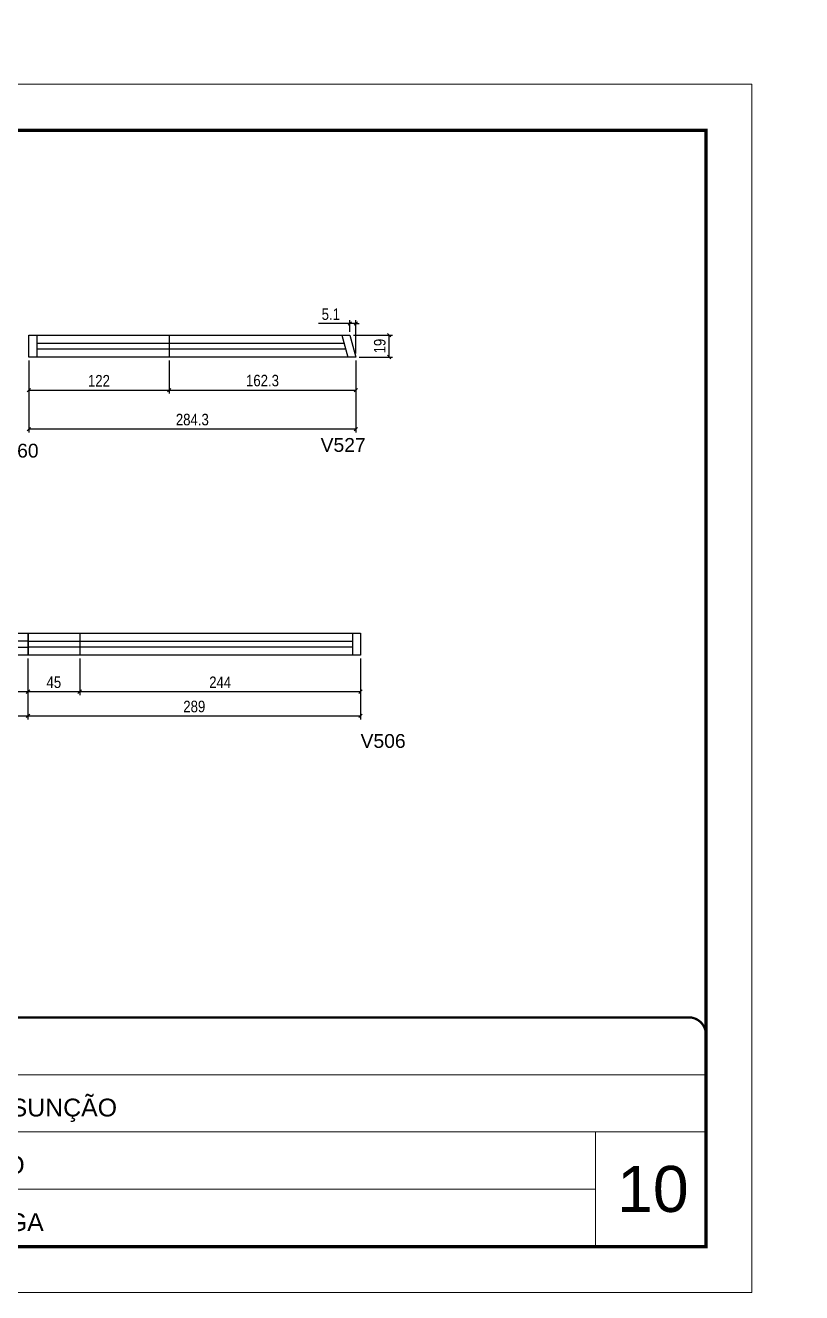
# Model space of a CAD drawing. Extents: x 2216 to 194001, y 226 to 38185.
# Drawn here: x 4668 to 5343, y 1375 to 2476 of the extents above; entities that cross this region are included whole.
import ezdxf

# ---------------------------------------------------------------- set-up
doc = ezdxf.new("R2010")
doc.units = 0
doc.linetypes.add('CONTINUO', pattern=[0])
doc.linetypes.add('DASHED', pattern=[0.75, 0.5, -0.25])
doc.layers.add('00 - FELIPE', color=2, linetype='Continuous', plot=False)
for name, color, linetype in [('5', 5, 'Continuous'), ('COTA', 241, 'Continuous'), ('Painéis', 200, 'Continuous'), ('SARR_2.2x7', 40, 'Continuous')]:
    doc.layers.add(name, color=color, linetype=linetype)
for name, color, linetype, lineweight in [('CARIMBO', 255, 'Continuous', 9), ('Folhas', 255, 'Continuous', 9), ('Romaneio', 3, 'Continuous', 13), ('SARRAFO DE PRESSAO', 251, 'DASHED', 9)]:
    doc.layers.add(name, color=color, linetype=linetype, lineweight=lineweight)
doc.styles.add('ARIAL', font='arial.ttf')
doc.styles.add('COTA TECNICA', font='techl___.ttf', dxfattribs={"height": 10})
doc.styles.add('COTA TECNICA-50', font='techl___.ttf', dxfattribs={"height": 10})
doc.styles.get("Standard").update_dxf_attribs({"font": 'arial.ttf'})
doc.styles.add('Tecnologia', font='')
doc.styles.get('Tecnologia').set_extended_font_data('Forgotten Futurist')
doc.dimstyles.new('COTA PAINEL-50', dxfattribs={"dimtxt": 10, "dimasz": 3, "dimexe": 3, "dimexo": 3, "dimgap": 3, "dimtad": 1, "dimdec": 1, "dimzin": 12, "dimdsep": 46, "dimtxsty": 'COTA TECNICA-50', "dimblk1": 'OBLIQUE', "dimblk2": 'OBLIQUE', "dimsah": 1, "dimcen": 0.9, "dimclrd": 4, "dimclre": 4, "dimclrt": 240, "dimadec": 1, "dimazin": 3, "dimtfac": 1, "dimtdec": 1, "dimtmove": 0, "dimatfit": 3, "dimfxl": 1, "dimtolj": 1, "dimtzin": 12, "dimarcsym": 0})
doc.dimstyles.new('PAINEL', dxfattribs={"dimtxt": 10, "dimasz": 3, "dimexe": 3, "dimexo": 3, "dimgap": 3, "dimtad": 1, "dimdec": 1, "dimzin": 12, "dimdsep": 46, "dimtxsty": 'COTA TECNICA', "dimblk1": 'OBLIQUE', "dimblk2": 'OBLIQUE', "dimsah": 1, "dimcen": 0.9, "dimclrd": 4, "dimclre": 4, "dimclrt": 240, "dimadec": 1, "dimazin": 3, "dimtfac": 1, "dimtdec": 1, "dimtmove": 0, "dimatfit": 3, "dimfxl": 1, "dimtolj": 1, "dimtzin": 12, "dimarcsym": 0})

# ---------------------------------------------------------------- blocks, each defined once
blk = doc.blocks.new('9999999999')
at = {"color": 30, "linetype": 'CONTINUO'}
for p, q in [((98564.6, 34230.2), (98564.6, 34429.4)), ((98564.6, 34379.6), (99584, 34379.6)), ((98564.6, 34329.8), (99488, 34329.8)), ((99584, 34329.8), (99488, 34329.8)), ((99488, 34329.8), (99488, 34230.2)), ((98564.6, 34280), (99488, 34280))]:
    blk.add_line(p, q, dxfattribs=at)
at = {"color": 30, "linetype": 'CONTINUO', "const_width": 2}
blk.add_lwpolyline([(99584, 34230.2), (99584, 34414.4, 0.414214), (99569, 34429.4), (98229, 34429.4, 0.414214), (98214, 34414.4), (98214, 34245.2, 0.414214), (98229, 34230.2), (99584, 34230.2)], format="xyb", dxfattribs=at)
at = {"layer": 'Folhas'}
blk.add_lwpolyline([(98139, 34190.2), (99624, 34190.2), (99624, 35240.2), (98139, 35240.2)], close=True, dxfattribs=at)
at = {"layer": 'Folhas', "color": 30, "const_width": 3}
blk.add_lwpolyline([(98214, 34230.2), (99584, 34230.2), (99584, 35200.2), (98214, 35200.2)], close=True, dxfattribs=at)
at = {"color": 7, "linetype": 'Continuous', "ltscale": 5, "style": 'ARIAL'}
for s, height, p in [('ROCONTEC', 15.48, (98837.7, 34393.1)), ('HOSPITAL ASSUNÇÃO', 15.483, (98837.7, 34343.3)), ('3° PAVIMENTO', 15.483, (98837.7, 34293.5)), ('NOVA SISTEMAS CONSTRUTIVOS', 11.059, (98263.2, 34267.2)), ('FUNDO DE VIGA', 15.483, (98837.7, 34243.7))]:
    blk.add_text(s, height=height, dxfattribs=at).set_placement(p)
at = {"layer": 'Folhas', "color": 7, "style": 'Tecnologia', "width": 1.5}
for s, p in [('CLIENTE:', (98573.7, 34397.2)), ('OBRA:', (98573.7, 34347.3)), ('PAVIMENTO:', (98573.7, 34297.5)), ('PROJETO:', (98573.7, 34247.7))]:
    blk.add_text(s, height=14, dxfattribs=at).set_placement(p)
blk = doc.blocks.new('_Oblique')
at = {"color": 0, "linetype": 'ByBlock', "lineweight": -2}
blk.add_line((-0.5, -0.5), (0.5, 0.5), dxfattribs=at)
blk = doc.blocks.new('*D33')
at = {"layer": 'COTA', "color": 4, "linetype": 'ByBlock', "lineweight": -2, "transparency": 16777216}
for p, q in [((4953.2, 2206.6), (4987.3, 2206.6)), ((4984.3, 2187.6), (4984.3, 2206.6)), ((4958.3, 2187.6), (4987.3, 2187.6))]:
    blk.add_line(p, q, dxfattribs=at)
at = {"layer": 'Defpoints', "color": 0, "linetype": 'ByBlock', "transparency": 16777216}
for p in [(4950.2, 2206.6), (4984.3, 2206.6), (4955.3, 2187.6)]:
    blk.add_point(p, dxfattribs=at)
at = {"layer": 'COTA', "color": 4, "linetype": 'ByBlock', "lineweight": -2, "transparency": 16777216, "xscale": 3, "yscale": 3, "zscale": 3}
for p, rotation in [((4984.3, 2206.6), 90), ((4984.3, 2187.6), 270)]:
    blk.add_blockref('_Oblique', p, dxfattribs=dict(at, rotation=rotation))
at = {"layer": 'COTA', "color": 240, "linetype": 'ByBlock', "transparency": 16777216, "insert": (4976.2, 2197.1), "char_height": 10, "attachment_point": 5, "rotation": 90, "style": 'COTA TECNICA-50'}
blk.add_mtext('\\A1;19', dxfattribs=at)
blk = doc.blocks.new('*D152')
at = {"layer": 'Defpoints', "color": 0, "linetype": 'ByBlock', "transparency": 16777216}
for p in [(4671, 2187.6), (4955.3, 2187.6), (4671, 2125)]:
    blk.add_point(p, dxfattribs=at)
at = {"layer": 'Romaneio', "color": 4, "linetype": 'ByBlock', "lineweight": -2, "transparency": 16777216}
for p, q in [((4671, 2184.6), (4671, 2122)), ((4955.3, 2184.6), (4955.3, 2122)), ((4955.3, 2125), (4671, 2125))]:
    blk.add_line(p, q, dxfattribs=at)
at = {"layer": 'Romaneio', "color": 4, "linetype": 'ByBlock', "lineweight": -2, "transparency": 16777216, "xscale": 3, "yscale": 3, "zscale": 3}
for p, rotation in [((4671, 2125), 180.0000000064314), ((4955.3, 2125), 6.431415400243168e-09)]:
    blk.add_blockref('_Oblique', p, dxfattribs=dict(at, rotation=rotation))
at = {"layer": 'Romaneio', "color": 240, "linetype": 'ByBlock', "transparency": 16777216, "insert": (4813.2, 2133.2), "char_height": 10, "attachment_point": 5, "rotation": 0, "style": 'COTA TECNICA-50'}
blk.add_mtext('\\A1;284.3', dxfattribs=at)
blk = doc.blocks.new('*D153')
at = {"layer": 'COTA', "color": 4, "linetype": 'ByBlock', "lineweight": -2, "transparency": 16777216}
for p, q in [((4671, 2184.6), (4671, 2155.9)), ((4793, 2184.6), (4793, 2155.9)), ((4671, 2158.9), (4793, 2158.9))]:
    blk.add_line(p, q, dxfattribs=at)
at = {"layer": 'Defpoints', "color": 0, "linetype": 'ByBlock', "transparency": 16777216}
for p in [(4671, 2187.6), (4793, 2187.6), (4793, 2158.9)]:
    blk.add_point(p, dxfattribs=at)
at = {"layer": 'COTA', "color": 4, "linetype": 'ByBlock', "lineweight": -2, "transparency": 16777216, "xscale": 3, "yscale": 3, "zscale": 3, "rotation": 180}
blk.add_blockref('_Oblique', (4671, 2158.9), dxfattribs=at)
at = {"layer": 'COTA', "color": 4, "linetype": 'ByBlock', "lineweight": -2, "transparency": 16777216, "xscale": 3, "yscale": 3, "zscale": 3}
blk.add_blockref('_Oblique', (4793, 2158.9), dxfattribs=at)
at = {"layer": 'COTA', "color": 240, "linetype": 'ByBlock', "transparency": 16777216, "insert": (4732, 2167), "char_height": 10, "attachment_point": 5, "style": 'COTA TECNICA-50'}
blk.add_mtext('\\A1;122', dxfattribs=at)
blk = doc.blocks.new('*D34')
at = {"layer": 'COTA', "color": 4, "linetype": 'ByBlock', "lineweight": -2, "transparency": 16777216}
for p, q in [((4793, 2184.6), (4793, 2155.9)), ((4955.3, 2184.6), (4955.3, 2155.9)), ((4793, 2158.9), (4955.3, 2158.9))]:
    blk.add_line(p, q, dxfattribs=at)
at = {"layer": 'Defpoints', "color": 0, "linetype": 'ByBlock', "transparency": 16777216}
for p in [(4793, 2187.6), (4955.3, 2187.6), (4955.3, 2158.9)]:
    blk.add_point(p, dxfattribs=at)
at = {"layer": 'COTA', "color": 4, "linetype": 'ByBlock', "lineweight": -2, "transparency": 16777216, "xscale": 3, "yscale": 3, "zscale": 3, "rotation": 180}
blk.add_blockref('_Oblique', (4793, 2158.9), dxfattribs=at)
at = {"layer": 'COTA', "color": 4, "linetype": 'ByBlock', "lineweight": -2, "transparency": 16777216, "xscale": 3, "yscale": 3, "zscale": 3}
blk.add_blockref('_Oblique', (4955.3, 2158.9), dxfattribs=at)
at = {"layer": 'COTA', "color": 240, "linetype": 'ByBlock', "transparency": 16777216, "insert": (4874.2, 2167.1), "char_height": 10, "attachment_point": 5, "style": 'COTA TECNICA-50'}
blk.add_mtext('\\A1;162.3', dxfattribs=at)
blk = doc.blocks.new('*D154')
at = {"layer": 'COTA', "color": 4, "linetype": 'ByBlock', "lineweight": -2, "transparency": 16777216}
for p, q in [((4950.2, 2216.7), (4922.9, 2216.7)), ((4950.2, 2209.6), (4950.2, 2219.7)), ((4955.3, 2216.7), (4950.2, 2216.7)), ((4955.3, 2190.6), (4955.3, 2219.7)), ((4955.3, 2216.7), (4958.3, 2216.7))]:
    blk.add_line(p, q, dxfattribs=at)
at = {"layer": 'Defpoints', "color": 0, "linetype": 'ByBlock', "transparency": 16777216}
for p in [(4950.2, 2216.7), (4950.2, 2206.6), (4955.3, 2187.6)]:
    blk.add_point(p, dxfattribs=at)
at = {"layer": 'COTA', "color": 4, "linetype": 'ByBlock', "lineweight": -2, "transparency": 16777216, "xscale": 3, "yscale": 3, "zscale": 3}
blk.add_blockref('_Oblique', (4950.2, 2216.7), dxfattribs=at)
at = {"layer": 'COTA', "color": 4, "linetype": 'ByBlock', "lineweight": -2, "transparency": 16777216, "xscale": 3, "yscale": 3, "zscale": 3, "rotation": 180}
blk.add_blockref('_Oblique', (4955.3, 2216.7), dxfattribs=at)
at = {"layer": 'COTA', "color": 240, "linetype": 'ByBlock', "transparency": 16777216, "insert": (4933.6, 2224.8), "char_height": 10, "attachment_point": 5, "style": 'COTA TECNICA-50'}
blk.add_mtext('\\A1;5.1', dxfattribs=at)
blk = doc.blocks.new('*D211')
at = {"layer": 'COTA', "color": 4, "linetype": 'ByBlock', "lineweight": -2, "transparency": 16777216}
for p, q in [((4670.3, 1925.6), (4670.3, 1872.8)), ((4959.4, 1925.6), (4959.4, 1872.8)), ((4670.3, 1875.8), (4959.4, 1875.8))]:
    blk.add_line(p, q, dxfattribs=at)
at = {"layer": 'Defpoints', "color": 0, "linetype": 'ByBlock', "transparency": 16777216}
for p in [(4670.3, 1928.6), (4959.4, 1928.6), (4959.4, 1875.8)]:
    blk.add_point(p, dxfattribs=at)
at = {"layer": 'COTA', "color": 4, "linetype": 'ByBlock', "lineweight": -2, "transparency": 16777216, "xscale": 3, "yscale": 3, "zscale": 3, "rotation": 180}
blk.add_blockref('_Oblique', (4670.3, 1875.8), dxfattribs=at)
at = {"layer": 'COTA', "color": 4, "linetype": 'ByBlock', "lineweight": -2, "transparency": 16777216, "xscale": 3, "yscale": 3, "zscale": 3}
blk.add_blockref('_Oblique', (4959.4, 1875.8), dxfattribs=at)
at = {"layer": 'COTA', "color": 240, "linetype": 'ByBlock', "transparency": 16777216, "insert": (4814.9, 1883.9), "char_height": 10, "attachment_point": 5, "style": 'COTA TECNICA-50'}
blk.add_mtext('\\A1;289', dxfattribs=at)
blk = doc.blocks.new('*D83')
at = {"layer": 'Defpoints', "color": 0, "linetype": 'ByBlock', "transparency": 16777216}
for p in [(4426.3, 1928.6), (4670.3, 1928.6), (4670.3, 1896.9)]:
    blk.add_point(p, dxfattribs=at)
at = {"layer": 'Romaneio', "color": 4, "linetype": 'ByBlock', "lineweight": -2, "transparency": 16777216}
for p, q in [((4426.3, 1925.6), (4426.3, 1893.9)), ((4670.3, 1925.6), (4670.3, 1893.9)), ((4426.3, 1896.9), (4670.3, 1896.9))]:
    blk.add_line(p, q, dxfattribs=at)
at = {"layer": 'Romaneio', "color": 4, "linetype": 'ByBlock', "lineweight": -2, "transparency": 16777216, "xscale": 3, "yscale": 3, "zscale": 3, "rotation": 180}
blk.add_blockref('_Oblique', (4426.3, 1896.9), dxfattribs=at)
at = {"layer": 'Romaneio', "color": 4, "linetype": 'ByBlock', "lineweight": -2, "transparency": 16777216, "xscale": 3, "yscale": 3, "zscale": 3}
blk.add_blockref('_Oblique', (4670.3, 1896.9), dxfattribs=at)
at = {"layer": 'Romaneio', "color": 240, "linetype": 'ByBlock', "transparency": 16777216, "insert": (4548.3, 1905), "char_height": 10, "attachment_point": 5, "style": 'COTA TECNICA-50'}
blk.add_mtext('\\A1;244', dxfattribs=at)
blk = doc.blocks.new('*D239')
at = {"layer": '00 - FELIPE', "color": 4, "lineweight": -2, "transparency": 16777216}
for p, q in [((4426.3, 1925.6), (4426.3, 1872.8)), ((4670.3, 1925.6), (4670.3, 1872.8)), ((4426.3, 1875.8), (4670.3, 1875.8))]:
    blk.add_line(p, q, dxfattribs=at)
at = {"layer": 'Defpoints', "color": 0, "transparency": 16777216}
for p in [(4426.3, 1928.6), (4670.3, 1928.6), (4670.3, 1875.8)]:
    blk.add_point(p, dxfattribs=at)
at = {"layer": '00 - FELIPE', "color": 4, "lineweight": -2, "transparency": 16777216, "xscale": 3, "yscale": 3, "zscale": 3, "rotation": 180}
blk.add_blockref('_Oblique', (4426.3, 1875.8), dxfattribs=at)
at = {"layer": '00 - FELIPE', "color": 4, "lineweight": -2, "transparency": 16777216, "xscale": 3, "yscale": 3, "zscale": 3}
blk.add_blockref('_Oblique', (4670.3, 1875.8), dxfattribs=at)
at = {"layer": '00 - FELIPE', "color": 240, "transparency": 16777216, "insert": (4548.3, 1883.9), "char_height": 10, "attachment_point": 5, "style": 'COTA TECNICA'}
blk.add_mtext('\\A1;2x', dxfattribs=at)
blk = doc.blocks.new('*D240')
at = {"layer": '00 - FELIPE', "color": 4, "lineweight": -2, "transparency": 16777216}
for p, q in [((4670.3, 1925.6), (4670.3, 1893.9)), ((4715.3, 1925.6), (4715.3, 1893.9)), ((4670.3, 1896.9), (4715.3, 1896.9))]:
    blk.add_line(p, q, dxfattribs=at)
at = {"layer": 'Defpoints', "color": 0, "linetype": 'ByBlock', "transparency": 16777216}
for p in [(193755.2, 38185), (193999.2, 38185), (193999.2, 38154)]:
    blk.add_point(p, dxfattribs=at)
at = {"layer": 'Defpoints', "color": 0, "transparency": 16777216}
for p in [(4670.3, 1928.6), (4715.3, 1928.6), (4715.3, 1896.9)]:
    blk.add_point(p, dxfattribs=at)
at = {"layer": 'Romaneio', "color": 4, "linetype": 'ByBlock', "lineweight": -2, "transparency": 16777216}
for p, q in [((193755.2, 38182), (193755.2, 38151)), ((193999.2, 38182), (193999.2, 38151)), ((193755.2, 38154), (193999.2, 38154))]:
    blk.add_line(p, q, dxfattribs=at)
at = {"layer": '00 - FELIPE', "color": 4, "lineweight": -2, "transparency": 16777216, "xscale": 3, "yscale": 3, "zscale": 3, "rotation": 180}
blk.add_blockref('_Oblique', (4670.3, 1896.9), dxfattribs=at)
at = {"layer": '00 - FELIPE', "color": 4, "lineweight": -2, "transparency": 16777216, "xscale": 3, "yscale": 3, "zscale": 3}
blk.add_blockref('_Oblique', (4715.3, 1896.9), dxfattribs=at)
at = {"layer": 'Romaneio', "color": 4, "linetype": 'ByBlock', "lineweight": -2, "transparency": 16777216, "xscale": 3, "yscale": 3, "zscale": 3, "rotation": 180}
blk.add_blockref('_Oblique', (193755.2, 38154), dxfattribs=at)
at = {"layer": 'Romaneio', "color": 4, "linetype": 'ByBlock', "lineweight": -2, "transparency": 16777216, "xscale": 3, "yscale": 3, "zscale": 3}
blk.add_blockref('_Oblique', (193999.2, 38154), dxfattribs=at)
at = {"layer": '00 - FELIPE', "color": 240, "transparency": 16777216, "insert": (4692.8, 1905), "char_height": 10, "attachment_point": 5, "style": 'COTA TECNICA'}
blk.add_mtext('\\A1;45', dxfattribs=at)
at = {"layer": 'Romaneio', "color": 240, "linetype": 'ByBlock', "transparency": 16777216, "insert": (193877.2, 38162.1), "char_height": 10, "attachment_point": 5, "style": 'COTA TECNICA-50'}
blk.add_mtext('\\A1;244', dxfattribs=at)
blk = doc.blocks.new('*D241')
at = {"layer": '00 - FELIPE', "color": 4, "lineweight": -2, "transparency": 16777216}
for p, q in [((4715.3, 1925.6), (4715.3, 1893.9)), ((4959.4, 1925.6), (4959.4, 1893.9)), ((4715.3, 1896.9), (4959.4, 1896.9))]:
    blk.add_line(p, q, dxfattribs=at)
at = {"layer": 'Defpoints', "color": 0, "linetype": 'ByBlock', "transparency": 16777216}
for p in [(193755.2, 38185), (193999.2, 38185), (193755.2, 38125.7)]:
    blk.add_point(p, dxfattribs=at)
at = {"layer": 'Defpoints', "color": 0, "transparency": 16777216}
for p in [(4715.3, 1928.6), (4959.4, 1928.6), (4959.4, 1896.9)]:
    blk.add_point(p, dxfattribs=at)
at = {"layer": 'Painéis', "color": 4, "linetype": 'ByBlock', "lineweight": -2, "transparency": 16777216}
for p, q in [((193755.2, 38182), (193755.2, 38122.7)), ((193999.2, 38182), (193999.2, 38122.7)), ((193999.2, 38125.7), (193755.2, 38125.7))]:
    blk.add_line(p, q, dxfattribs=at)
at = {"layer": '00 - FELIPE', "color": 4, "lineweight": -2, "transparency": 16777216, "xscale": 3, "yscale": 3, "zscale": 3, "rotation": 180}
blk.add_blockref('_Oblique', (4715.3, 1896.9), dxfattribs=at)
at = {"layer": '00 - FELIPE', "color": 4, "lineweight": -2, "transparency": 16777216, "xscale": 3, "yscale": 3, "zscale": 3}
blk.add_blockref('_Oblique', (4959.4, 1896.9), dxfattribs=at)
at = {"layer": 'Painéis', "color": 4, "linetype": 'ByBlock', "lineweight": -2, "transparency": 16777216, "xscale": 3, "yscale": 3, "zscale": 3, "rotation": 180}
blk.add_blockref('_Oblique', (193755.2, 38125.7), dxfattribs=at)
at = {"layer": 'Painéis', "color": 4, "linetype": 'ByBlock', "lineweight": -2, "transparency": 16777216, "xscale": 3, "yscale": 3, "zscale": 3}
blk.add_blockref('_Oblique', (193999.2, 38125.7), dxfattribs=at)
at = {"layer": '00 - FELIPE', "color": 240, "transparency": 16777216, "insert": (4837.4, 1905), "char_height": 10, "attachment_point": 5, "style": 'COTA TECNICA'}
blk.add_mtext('\\A1;244', dxfattribs=at)
at = {"layer": 'Painéis', "color": 240, "linetype": 'ByBlock', "transparency": 16777216, "insert": (193877.2, 38133.8), "char_height": 10, "attachment_point": 5, "style": 'COTA TECNICA-50'}
blk.add_mtext('\\A1;2X', dxfattribs=at)

msp = doc.modelspace()

# ---------------------------------------------------------------- linework, layer by layer
at = {"layer": 'Painéis', "linetype": 'ByBlock'}
for p, q in [((4793, 2206.57), (4793, 2187.57)), ((4715.34, 1947.59), (4715.34, 1928.59))]:
    msp.add_line(p, q, dxfattribs=at)
at = {"layer": 'Painéis', "linetype": 'Continuous'}
for points in [[(4671, 2206.57), (4950.18, 2206.57), (4955.3, 2187.57), (4671, 2187.57)], [(4426.34, 1947.59), (4670.34, 1947.59), (4670.34, 1928.59), (4426.34, 1928.59)]]:
    msp.add_lwpolyline(points, close=True, dxfattribs=at)
at = {"layer": 'Painéis', "linetype": 'ByBlock'}
msp.add_lwpolyline([(4670.34, 1947.59), (4959.37, 1947.59), (4959.37, 1928.59), (4670.34, 1928.59)], close=True, dxfattribs=at)
at = {"layer": 'SARR_2.2x7', "linetype": 'Continuous'}
for p, q in [((4678, 2206.57), (4678, 2187.57)), ((4943.18, 2206.57), (4948.3, 2187.57)), ((4678, 2199.57), (4945.07, 2199.57)), ((4946.42, 2194.57), (4678, 2194.57)), ((4670.34, 1940.59), (4426.34, 1940.59)), ((4670.34, 1940.59), (4952.4, 1940.59)), ((4952.4, 1947.59), (4952.4, 1928.59)), ((4426.34, 1935.59), (4670.34, 1935.59)), ((4952.4, 1935.59), (4670.34, 1935.59))]:
    msp.add_line(p, q, dxfattribs=at)

# ---------------------------------------------------------------- block references
at = {"layer": 'SARRAFO DE PRESSAO', "color": 6, "linetype": 'ByBlock'}
msp.add_blockref('9999999999', (-94324.29, -32815.53), dxfattribs=at)

# ---------------------------------------------------------------- texts
at = {"layer": '5', "linetype": 'Continuous'}
for s, p in [('V527', (4924.75, 2105.23)), ('P60', (4649.71, 2100.27)), ('V506', (4959.48, 1848.02))]:
    msp.add_text(s, height=12, rotation=359.99996, dxfattribs=at).set_placement(p)
at = {"layer": 'CARIMBO', "style": 'ARIAL'}
msp.add_text('10', height=40, dxfattribs=at).set_placement((5182.55, 1444.81))

# ---------------------------------------------------------------- dimensions: what is measured, and where the dimension line sits
at = {"layer": '00 - FELIPE'}
for base, p1, p2, picture, middle in [((4715.34, 1896.92), (4670.34, 1928.59), (4715.34, 1928.59), '*D240', (4692.84, 1905.03)), ((4959.37, 1896.92), (4715.34, 1928.59), (4959.37, 1928.59), '*D241', (4837.36, 1904.99))]:
    dim = msp.add_linear_dim(base=base, p1=p1, p2=p2, dimstyle='PAINEL', dxfattribs=at)
    dim.commit()
    dim.dimension.update_dxf_attribs({"geometry": picture, "text_midpoint": middle})
dim = msp.add_linear_dim(base=(4670.34, 1875.82), p1=(4426.34, 1928.59), p2=(4670.34, 1928.59), text='2x', dimstyle='PAINEL', dxfattribs=at)
dim.commit()
dim.dimension.update_dxf_attribs({"geometry": '*D239', "text_midpoint": (4548.34, 1883.88)})
at = {"layer": 'COTA', "linetype": 'ByBlock'}
for base, p1, p2, picture, middle in [((4950.18, 2216.73), (4955.3, 2187.57), (4950.18, 2206.57), '*D154', (4933.56, 2224.84)), ((4793, 2158.9), (4671, 2187.57), (4793, 2187.57), '*D153', (4732, 2166.96)), ((4955.3, 2158.9), (4793, 2187.57), (4955.3, 2187.57), '*D34', (4874.15, 2167.12)), ((4959.37, 1875.82), (4670.34, 1928.59), (4959.37, 1928.59), '*D211', (4814.86, 1883.93))]:
    dim = msp.add_linear_dim(base=base, p1=p1, p2=p2, dimstyle='COTA PAINEL-50', override={"dimarcsym": 1}, dxfattribs=at)
    dim.commit()
    dim.dimension.update_dxf_attribs({"geometry": picture, "text_midpoint": middle})
dim = msp.add_linear_dim(base=(4984.27, 2206.57), p1=(4955.3, 2187.57), p2=(4950.18, 2206.57), angle=90, dimstyle='COTA PAINEL-50', override={"dimarcsym": 1}, dxfattribs=at)
dim.commit()
dim.dimension.update_dxf_attribs({"geometry": '*D33', "text_midpoint": (4976.19, 2197.07)})
at = {"layer": 'Romaneio', "linetype": 'ByBlock'}
for p1, p2, distance, picture, middle in [((4955.3, 2187.57), (4671, 2187.57), 62.56, '*D152', (4813.15, 2133.24)), ((4426.34, 1928.59), (4670.34, 1928.59), -31.68, '*D83', (4548.34, 1904.99))]:
    dim = msp.add_aligned_dim(p1=p1, p2=p2, distance=distance, dimstyle='COTA PAINEL-50', override={"dimarcsym": 1}, dxfattribs=at)
    dim.commit()
    dim.dimension.update_dxf_attribs({"geometry": picture, "text_midpoint": middle})

doc.saveas('drawing.dxf')
